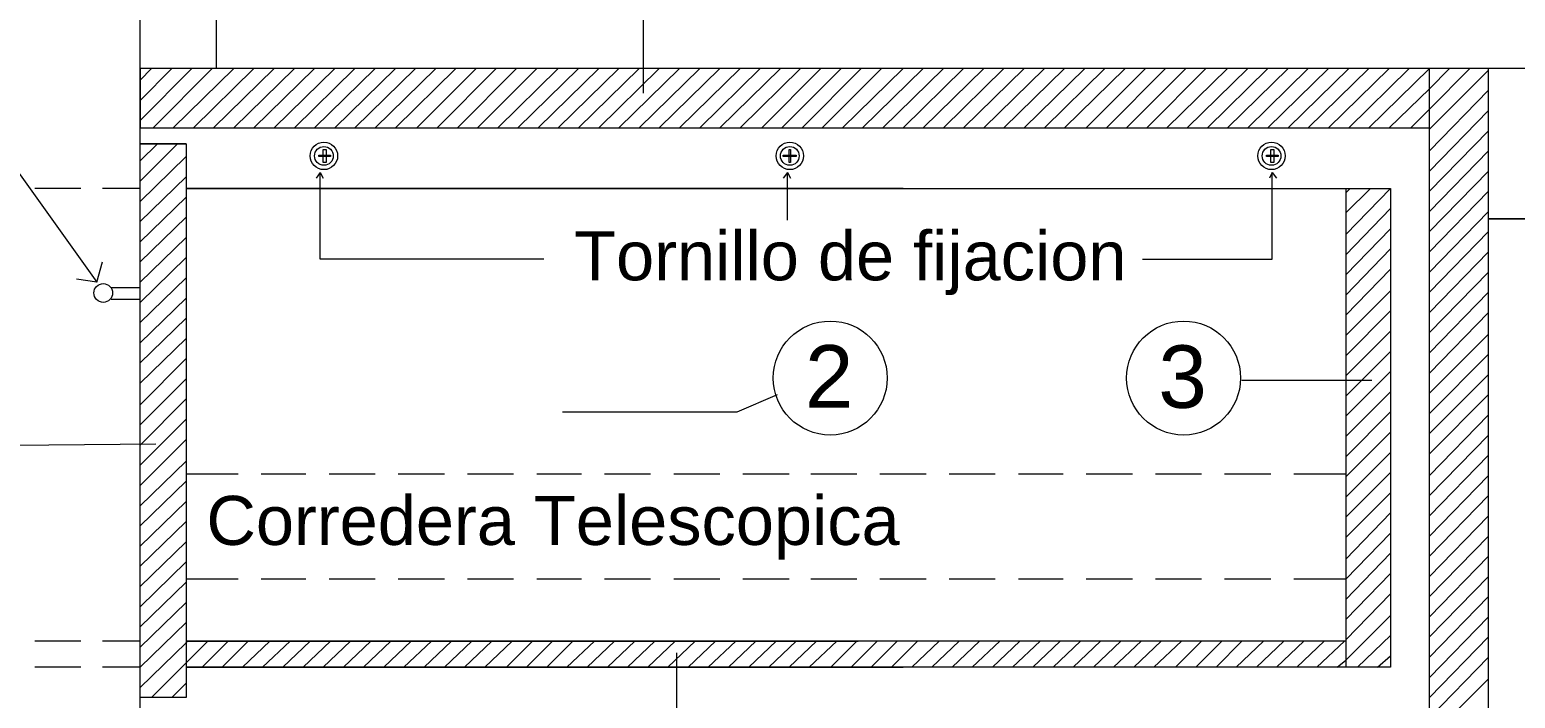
# Model space of a CAD drawing. Header units: inches. Extents: x 0.21 to 4.55, y 0.23 to 3.12.
# Drawn here: x 1.7097 to 2.2029, y 2.4892 to 2.7111 of the extents above; entities that cross this region are included whole.
import ezdxf

# ---------------------------------------------------------------- set-up
doc = ezdxf.new("R2010")
doc.units = ezdxf.units.IN
doc.header["$MEASUREMENT"] = 0
for name, color, linetype in [('PDF_0', 7, 'Continuous'), ('PDF_COTAS-01', 7, 'Continuous'), ('PDF_TEXTO', 7, 'Continuous')]:
    doc.layers.add(name, color=color, linetype=linetype)
doc.layers.add('PDF_punteadas', color=20, linetype='Continuous', true_color=0xff3f00)
doc.styles.add('PDF Arial', font='arial.ttf')

msp = doc.modelspace()

# ---------------------------------------------------------------- linework, layer by layer
at = {"layer": 'PDF_0', "lineweight": 5}
for points in [[(1.76645, 2.19402), (1.76166, 2.19402), (1.76166, 2.48417), (1.74634, 2.48417), (1.74634, 2.19881), (1.74634, 2.78821)], [(1.77172, 2.6982), (1.77172, 2.78821)], [(1.91344, 2.69006), (1.91344, 2.7298), (1.9709, 2.7298)], [(1.64532, 2.69868), (1.68123, 2.6982), (1.73198, 2.62734), (1.73389, 2.63404)], [(2.26871, 2.6982), (1.74634, 2.6982)], [(1.76166, 2.21413), (2.17439, 2.21413), (2.17439, 2.19402), (1.76645, 2.19402), (2.19402, 2.19402), (2.19402, 2.6982)], [(2.17439, 2.19402), (2.17439, 2.6982)], [(1.76166, 2.6733), (1.74634, 2.6733)], [(1.80619, 2.66372), (1.80476, 2.66181)], [(1.88041, 2.635), (1.80619, 2.635), (1.80619, 2.66372), (1.80715, 2.66181)], [(1.96132, 2.66372), (1.95989, 2.66181)], [(1.96132, 2.64792), (1.96132, 2.66372), (1.96228, 2.66181)], [(2.07911, 2.635), (2.1222, 2.635), (2.1222, 2.66372), (2.12124, 2.66181)], [(2.1222, 2.66372), (2.12364, 2.66181)], [(1.99963, 2.65846), (1.76166, 2.65846), (2.16146, 2.65846), (2.16146, 2.4995), (1.76166, 2.4995), (1.99963, 2.4995)], [(2.14662, 2.65846), (2.14662, 2.4995)], [(1.73198, 2.62734), (1.72528, 2.62829)], [(1.74634, 2.62542), (1.73677, 2.62542)], [(1.74634, 2.62159), (1.73677, 2.62159)], [(2.11215, 2.59478), (2.15524, 2.59478)], [(1.88663, 2.58424), (1.94457, 2.58424), (1.95797, 2.58999)], [(1.70421, 2.57323), (1.75161, 2.57371)], [(2.14662, 2.50811), (1.76166, 2.50811), (1.98479, 2.50811)], [(1.92446, 2.50428), (1.92446, 2.46694), (1.95318, 2.46694)], [(1.76166, 2.48944), (1.74634, 2.48944)]]:
    msp.add_lwpolyline(points, dxfattribs=at)
for points in [[(1.74634, 2.67857), (2.17439, 2.67857), (2.17439, 2.6982), (1.74634, 2.6982)], [(1.74634, 2.6733), (1.76166, 2.6733), (1.76166, 2.48944), (1.74634, 2.48944)], [(1.80571, 2.66947), (1.80954, 2.66947), (1.80954, 2.66899), (1.80571, 2.66899)], [(1.80715, 2.67138), (1.80811, 2.67138), (1.80811, 2.66708), (1.80715, 2.66708)], [(1.95989, 2.66947), (1.9642, 2.66947), (1.9642, 2.66899), (1.95989, 2.66899)], [(1.9618, 2.67138), (1.96228, 2.67138), (1.96228, 2.66708), (1.9618, 2.66708)], [(2.12029, 2.66947), (2.12412, 2.66947), (2.12412, 2.66899), (2.12029, 2.66899)], [(2.12172, 2.67138), (2.12268, 2.67138), (2.12268, 2.66708), (2.12172, 2.66708)], [(2.19402, 2.6484), (2.26871, 2.6484)]]:
    msp.add_lwpolyline(points, close=True, dxfattribs=at)
for centre, radius in [((1.80739, 2.66923), 0.00455), ((1.96204, 2.66923), 0.00455), ((2.12196, 2.66923), 0.00455), ((1.80739, 2.66923), 0.00311), ((1.96204, 2.66923), 0.00311), ((2.12196, 2.66923), 0.00311), ((1.73413, 2.62374), 0.00311), ((1.97545, 2.5955), 0.01891), ((2.09276, 2.5955), 0.01891)]:
    msp.add_circle(centre, radius, dxfattribs=at)
at = {"layer": 'PDF_COTAS-01', "lineweight": 5}
for points in [[(1.74634, 2.69437), (1.75017, 2.6982)], [(1.74634, 2.68766), (1.75688, 2.6982)], [(1.74634, 2.68096), (1.76358, 2.6982)], [(1.75065, 2.67857), (1.77028, 2.6982)], [(1.75736, 2.67857), (1.77747, 2.6982)], [(1.76406, 2.67857), (1.78417, 2.6982)], [(1.77076, 2.67857), (1.79087, 2.6982)], [(1.77747, 2.67857), (1.79757, 2.6982)], [(1.78417, 2.67857), (1.80428, 2.6982)], [(1.79087, 2.67857), (1.81098, 2.6982)], [(1.79757, 2.67857), (1.81768, 2.6982)], [(1.80428, 2.67857), (1.82439, 2.6982)], [(1.81098, 2.67857), (1.83109, 2.6982)], [(1.81768, 2.67857), (1.83779, 2.6982)], [(1.82439, 2.67857), (1.8445, 2.6982)], [(1.83109, 2.67857), (1.8512, 2.6982)], [(1.83827, 2.67857), (1.8579, 2.6982)], [(1.84498, 2.67857), (1.86461, 2.6982)], [(1.85168, 2.67857), (1.87131, 2.6982)], [(1.85838, 2.67857), (1.87801, 2.6982)], [(1.86509, 2.67857), (1.8852, 2.6982)], [(1.87179, 2.67857), (1.8919, 2.6982)], [(1.87849, 2.67857), (1.8986, 2.6982)], [(1.8852, 2.67857), (1.9053, 2.6982)], [(1.8919, 2.67857), (1.91201, 2.6982)], [(1.8986, 2.67857), (1.91871, 2.6982)], [(1.9053, 2.67857), (1.92541, 2.6982)], [(1.91201, 2.67857), (1.93212, 2.6982)], [(1.91871, 2.67857), (1.93882, 2.6982)], [(1.92541, 2.67857), (1.94552, 2.6982)], [(1.93212, 2.67857), (1.95223, 2.6982)], [(1.93882, 2.67857), (1.95893, 2.6982)], [(1.94552, 2.67857), (1.96563, 2.6982)], [(1.95271, 2.67857), (1.97234, 2.6982)], [(1.95941, 2.67857), (1.97904, 2.6982)], [(1.96611, 2.67857), (1.98574, 2.6982)], [(1.97282, 2.67857), (1.99245, 2.6982)], [(1.97952, 2.67857), (1.99963, 2.6982)], [(1.98622, 2.67857), (2.00633, 2.6982)], [(1.99293, 2.67857), (2.01303, 2.6982)], [(1.99963, 2.67857), (2.01974, 2.6982)], [(2.00633, 2.67857), (2.02644, 2.6982)], [(2.01303, 2.67857), (2.03314, 2.6982)], [(2.01974, 2.67857), (2.03985, 2.6982)], [(2.02644, 2.67857), (2.04655, 2.6982)], [(2.03314, 2.67857), (2.05325, 2.6982)], [(2.03985, 2.67857), (2.05996, 2.6982)], [(2.04655, 2.67857), (2.06666, 2.6982)], [(2.05325, 2.67857), (2.07336, 2.6982)], [(2.06044, 2.67857), (2.08007, 2.6982)], [(2.06714, 2.67857), (2.08677, 2.6982)], [(2.07384, 2.67857), (2.09347, 2.6982)], [(2.08055, 2.67857), (2.10018, 2.6982)], [(2.08725, 2.67857), (2.10736, 2.6982)], [(2.09395, 2.67857), (2.11406, 2.6982)], [(2.10066, 2.67857), (2.12076, 2.6982)], [(2.10736, 2.67857), (2.12747, 2.6982)], [(2.11406, 2.67857), (2.13417, 2.6982)], [(2.12076, 2.67857), (2.14087, 2.6982)], [(2.12747, 2.67857), (2.14758, 2.6982)], [(2.13417, 2.67857), (2.15428, 2.6982)], [(2.14087, 2.67857), (2.16098, 2.6982)], [(2.14758, 2.67857), (2.16769, 2.6982)], [(2.15428, 2.67857), (2.17439, 2.6982)], [(2.16098, 2.67857), (2.17439, 2.69149), (2.18109, 2.6982)], [(2.16817, 2.67857), (2.17439, 2.68479), (2.1878, 2.6982)], [(2.17439, 2.67809), (2.19402, 2.69772)], [(2.17439, 2.67091), (2.19402, 2.69102)], [(2.17439, 2.6642), (2.19402, 2.68431)], [(1.74634, 2.66755), (1.75209, 2.6733)], [(1.74634, 2.66085), (1.75879, 2.6733)], [(2.17439, 2.6575), (2.19402, 2.67761)], [(1.74634, 2.65415), (1.76166, 2.66899)], [(2.17439, 2.6508), (2.19402, 2.67091)], [(2.17439, 2.64409), (2.19402, 2.6642)], [(1.74634, 2.64744), (1.76166, 2.66229)], [(2.14662, 2.65702), (2.14806, 2.65846)], [(2.14662, 2.65032), (2.15476, 2.65846)], [(2.14662, 2.64314), (2.16146, 2.65846)], [(1.74634, 2.64074), (1.76166, 2.65558)], [(2.17439, 2.63739), (2.19402, 2.6575)], [(1.74634, 2.63404), (1.76166, 2.64888)], [(2.14662, 2.63643), (2.16146, 2.65175)], [(2.17439, 2.63069), (2.19402, 2.6508)], [(2.14662, 2.62973), (2.16146, 2.64505)], [(2.17439, 2.62398), (2.19402, 2.64409)], [(1.74634, 2.62734), (1.76166, 2.64218)], [(1.74634, 2.62063), (1.76166, 2.63547)], [(2.14662, 2.62303), (2.16146, 2.63835)], [(2.17439, 2.61728), (2.19402, 2.63739)], [(1.74634, 2.61393), (1.76166, 2.62877)], [(2.14662, 2.61632), (2.16146, 2.63164)], [(2.17439, 2.61058), (2.19402, 2.63069)], [(2.14662, 2.60962), (2.16146, 2.62446)], [(2.17439, 2.60387), (2.19402, 2.62398)], [(1.74634, 2.60723), (1.76166, 2.62207)], [(1.74634, 2.60052), (1.76166, 2.61537)], [(2.14662, 2.60292), (2.16146, 2.61776)], [(2.17439, 2.59717), (2.19402, 2.61728)], [(2.14662, 2.59621), (2.16146, 2.61106)], [(2.17439, 2.59047), (2.19402, 2.6101)], [(1.74634, 2.59382), (1.76166, 2.60866)], [(2.14662, 2.58951), (2.16146, 2.60435)], [(1.74634, 2.58664), (1.76166, 2.60196)], [(2.17439, 2.58376), (2.19402, 2.6034)], [(1.74634, 2.57993), (1.76166, 2.59526)], [(2.14662, 2.58281), (2.16146, 2.59765)], [(2.17439, 2.57706), (2.19402, 2.59669)], [(2.14662, 2.5761), (2.16146, 2.59095)], [(2.17439, 2.57036), (2.19402, 2.58999)], [(1.74634, 2.57323), (1.76166, 2.58855)], [(2.14662, 2.5694), (2.16146, 2.58424)], [(1.74634, 2.56653), (1.76166, 2.58185)], [(2.17439, 2.56318), (2.19402, 2.58329)], [(1.74634, 2.55982), (1.76166, 2.57515)], [(2.14662, 2.5627), (2.16146, 2.57754)], [(2.17439, 2.55647), (2.19402, 2.57658)], [(2.14662, 2.55599), (2.16146, 2.57084)], [(2.17439, 2.54977), (2.19402, 2.56988)], [(1.74634, 2.55312), (1.76166, 2.56796)], [(1.74634, 2.54642), (1.76166, 2.56126)], [(2.14662, 2.54929), (2.16146, 2.56413)], [(2.17439, 2.54307), (2.19402, 2.56318)], [(2.14662, 2.54259), (2.16146, 2.55743)], [(2.17439, 2.53636), (2.19402, 2.55647)], [(1.74634, 2.53971), (1.76166, 2.55456)], [(2.14662, 2.53541), (2.16146, 2.55073)], [(2.17439, 2.52966), (2.19402, 2.54977)], [(1.74634, 2.53301), (1.76166, 2.54785)], [(1.74634, 2.52631), (1.76166, 2.54115)], [(2.14662, 2.5287), (2.16146, 2.54402)], [(2.17439, 2.52296), (2.19402, 2.54307)], [(2.14662, 2.522), (2.16146, 2.53732)], [(2.17439, 2.51625), (2.19402, 2.53636)], [(1.74634, 2.51961), (1.76166, 2.53445)], [(2.14662, 2.5153), (2.16146, 2.53062)], [(1.74634, 2.5129), (1.76166, 2.52774)], [(2.17439, 2.50955), (2.19402, 2.52966)], [(1.74634, 2.5062), (1.76166, 2.52104)], [(2.14662, 2.50859), (2.16146, 2.52391)], [(2.17439, 2.50285), (2.19402, 2.52296)], [(2.14375, 2.4995), (2.14662, 2.50189), (2.16146, 2.51673)], [(2.17439, 2.49614), (2.19402, 2.51625)], [(1.74634, 2.4995), (1.76166, 2.51434)], [(1.74634, 2.49279), (1.76166, 2.50764), (1.76214, 2.50811)], [(1.75017, 2.48944), (1.76166, 2.50093), (1.76885, 2.50811)], [(1.76693, 2.4995), (1.77555, 2.50811)], [(1.77363, 2.4995), (1.78225, 2.50811)], [(1.78034, 2.4995), (1.78944, 2.50811)], [(1.78704, 2.4995), (1.79614, 2.50811)], [(1.79374, 2.4995), (1.80284, 2.50811)], [(1.80045, 2.4995), (1.80954, 2.50811)], [(1.80715, 2.4995), (1.81625, 2.50811)], [(1.81385, 2.4995), (1.82295, 2.50811)], [(1.82056, 2.4995), (1.82965, 2.50811)], [(1.82726, 2.4995), (1.83636, 2.50811)], [(1.83396, 2.4995), (1.84306, 2.50811)], [(1.84067, 2.4995), (1.84976, 2.50811)], [(1.84737, 2.4995), (1.85647, 2.50811)], [(1.85407, 2.4995), (1.86317, 2.50811)], [(1.86078, 2.4995), (1.86987, 2.50811)], [(1.86796, 2.4995), (1.87658, 2.50811)], [(1.87466, 2.4995), (1.88328, 2.50811)], [(1.88136, 2.4995), (1.88998, 2.50811)], [(1.88807, 2.4995), (1.89717, 2.50811)], [(1.89477, 2.4995), (1.90387, 2.50811)], [(1.90147, 2.4995), (1.91057, 2.50811)], [(1.90818, 2.4995), (1.91727, 2.50811)], [(1.91488, 2.4995), (1.92398, 2.50811)], [(1.92158, 2.4995), (1.93068, 2.50811)], [(1.92829, 2.4995), (1.93738, 2.50811)], [(1.93499, 2.4995), (1.94409, 2.50811)], [(1.94169, 2.4995), (1.95079, 2.50811)], [(1.9484, 2.4995), (1.95749, 2.50811)], [(1.9551, 2.4995), (1.9642, 2.50811)], [(1.9618, 2.4995), (1.9709, 2.50811)], [(1.96851, 2.4995), (1.9776, 2.50811)], [(1.97569, 2.4995), (1.98431, 2.50811)], [(1.98239, 2.4995), (1.99101, 2.50811)], [(1.98909, 2.4995), (1.99771, 2.50811)], [(1.9958, 2.4995), (2.00442, 2.50811)], [(2.0025, 2.4995), (2.0116, 2.50811)], [(2.0092, 2.4995), (2.0183, 2.50811)], [(2.01591, 2.4995), (2.025, 2.50811)], [(2.02261, 2.4995), (2.03171, 2.50811)], [(2.02931, 2.4995), (2.03841, 2.50811)], [(2.03602, 2.4995), (2.04511, 2.50811)], [(2.04272, 2.4995), (2.05182, 2.50811)], [(2.04942, 2.4995), (2.05852, 2.50811)], [(2.05613, 2.4995), (2.06522, 2.50811)], [(2.06283, 2.4995), (2.07193, 2.50811)], [(2.06953, 2.4995), (2.07863, 2.50811)], [(2.07624, 2.4995), (2.08533, 2.50811)], [(2.08294, 2.4995), (2.09204, 2.50811)], [(2.09012, 2.4995), (2.09874, 2.50811)], [(2.09682, 2.4995), (2.10544, 2.50811)], [(2.10353, 2.4995), (2.11215, 2.50811)], [(2.11023, 2.4995), (2.11933, 2.50811)], [(2.11693, 2.4995), (2.12603, 2.50811)], [(2.12364, 2.4995), (2.13273, 2.50811)], [(2.13034, 2.4995), (2.13944, 2.50811)], [(2.13704, 2.4995), (2.14614, 2.50811)], [(2.15045, 2.4995), (2.16146, 2.51003)], [(2.17439, 2.48944), (2.19402, 2.50955)], [(2.15715, 2.4995), (2.16146, 2.50333)], [(2.17439, 2.48274), (2.19402, 2.50285)], [(2.17439, 2.47603), (2.19402, 2.49567)], [(1.75688, 2.48944), (1.76166, 2.49423)]]:
    msp.add_lwpolyline(points, dxfattribs=at)
at = {"layer": 'PDF_punteadas', "lineweight": 5}
for points in [[(1.72671, 2.65846), (1.71139, 2.65846)], [(1.74634, 2.65846), (1.73389, 2.65846)], [(1.7789, 2.56365), (1.76166, 2.56365)], [(1.80141, 2.56365), (1.78656, 2.56365)], [(1.82439, 2.56365), (1.80907, 2.56365)], [(1.84737, 2.56365), (1.83205, 2.56365)], [(1.87035, 2.56365), (1.85503, 2.56365)], [(1.89286, 2.56365), (1.87801, 2.56365)], [(1.91584, 2.56365), (1.90052, 2.56365)], [(1.93882, 2.56365), (1.9235, 2.56365)], [(1.9618, 2.56365), (1.94648, 2.56365)], [(1.98431, 2.56365), (1.96899, 2.56365)], [(2.00729, 2.56365), (1.99197, 2.56365)], [(2.03027, 2.56365), (2.01495, 2.56365)], [(2.05278, 2.56365), (2.03793, 2.56365)], [(2.07576, 2.56365), (2.06044, 2.56365)], [(2.09874, 2.56365), (2.08342, 2.56365)], [(2.12172, 2.56365), (2.1064, 2.56365)], [(2.14662, 2.56365), (2.12938, 2.56365)], [(1.7789, 2.5287), (1.76166, 2.5287)], [(1.80141, 2.5287), (1.78656, 2.5287)], [(1.82439, 2.5287), (1.80907, 2.5287)], [(1.84737, 2.5287), (1.83205, 2.5287)], [(1.87035, 2.5287), (1.85503, 2.5287)], [(1.89286, 2.5287), (1.87801, 2.5287)], [(1.91584, 2.5287), (1.90052, 2.5287)], [(1.93882, 2.5287), (1.9235, 2.5287)], [(1.9618, 2.5287), (1.94648, 2.5287)], [(1.98431, 2.5287), (1.96899, 2.5287)], [(2.00729, 2.5287), (1.99197, 2.5287)], [(2.03027, 2.5287), (2.01495, 2.5287)], [(2.05278, 2.5287), (2.03793, 2.5287)], [(2.07576, 2.5287), (2.06044, 2.5287)], [(2.09874, 2.5287), (2.08342, 2.5287)], [(2.12172, 2.5287), (2.1064, 2.5287)], [(2.14662, 2.5287), (2.12938, 2.5287)], [(1.72671, 2.50811), (1.71139, 2.50811)], [(1.74634, 2.50811), (1.73389, 2.50811)], [(1.72671, 2.4995), (1.71139, 2.4995)], [(1.74634, 2.4995), (1.73389, 2.4995)]]:
    msp.add_lwpolyline(points, dxfattribs=at)

# ---------------------------------------------------------------- texts
at = {"layer": 'PDF_TEXTO', "attachment_point": 7, "style": 'PDF Arial'}
for s, insert, char_height in [('Tornillo de fijacion', (1.89046, 2.62303), 0.0162868), ('2', (1.96707, 2.58568), 0.02074), ('3', (2.08438, 2.58531), 0.02074), ('Corredera Telescopica', (1.76837, 2.53519), 0.0162868)]:
    msp.add_mtext(s, dxfattribs=dict(at, insert=insert, char_height=char_height))

doc.saveas('drawing.dxf')
